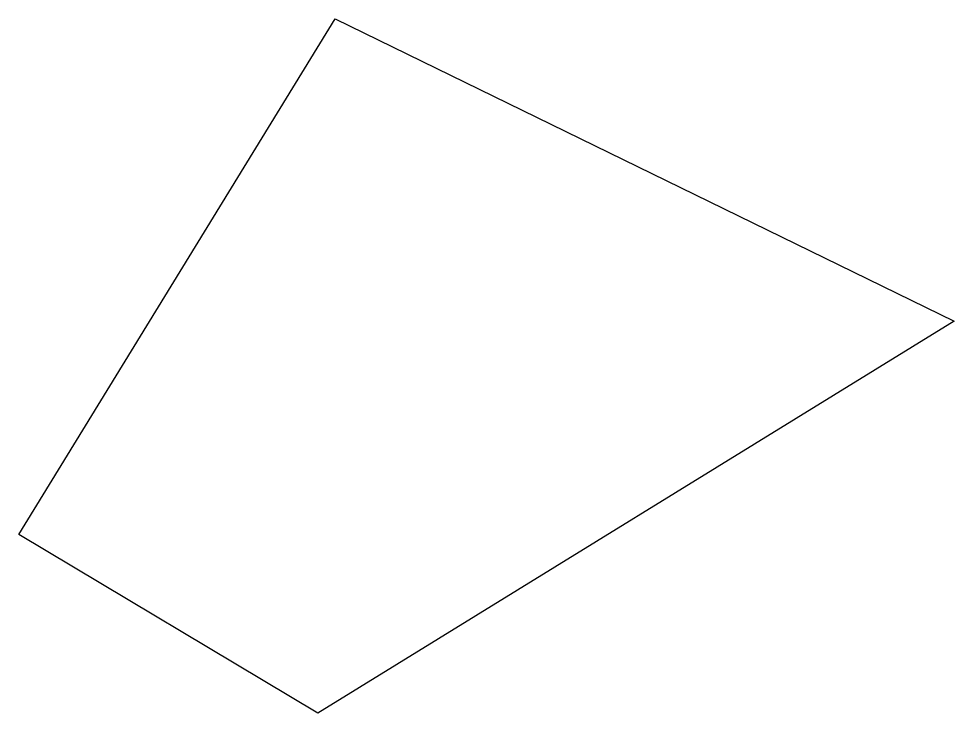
# Model space of a CAD drawing. Extents: x -2.55 to -0.36, y -0.43 to 1.19.
import ezdxf

# ---------------------------------------------------------------- set-up
doc = ezdxf.new("R2010")
doc.units = 0
doc.layers.get('0').update_dxf_attribs({"linetype": 'continuous'})

msp = doc.modelspace()

# ---------------------------------------------------------------- linework, layer by layer
at = {"color": 0}
msp.add_lwpolyline([(-2.5496, -0.0121), (-1.8097, 1.1944), (-0.3619, 0.4866), (-1.8499, -0.4303)], close=True, dxfattribs=at)

doc.saveas('drawing.dxf')
